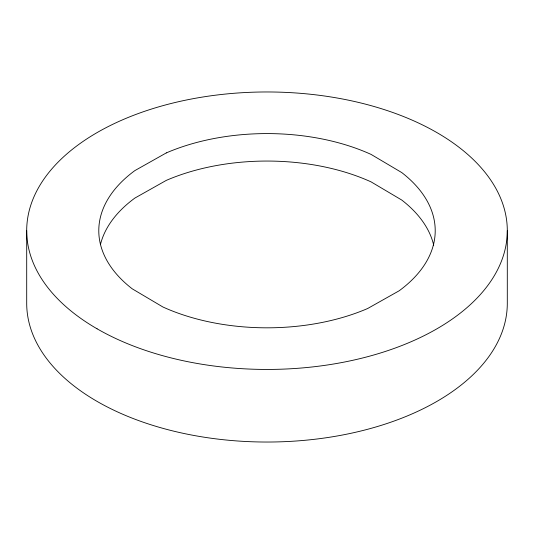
<?xml version="1.0" encoding="UTF-8"?>
<svg xmlns="http://www.w3.org/2000/svg" width="534" height="534" viewBox="0 0 534 534"><rect width="100%" height="100%" fill="white"/><g stroke="black" fill="none" stroke-linecap="round" stroke-linejoin="round"><path stroke-width="0.8" d="M507.3 230.701L507.3 303.299A240.3 138.733 0 0 1 267 442.032A240.3 138.733 0 0 1 26.7 303.299L26.7 230.701M100.525 244.265A168.21 97.115 0 0 1 134.868 198.074L166.314 180.372A168.21 97.115 0 0 1 371.097 181.887L401.748 200.043A168.21 97.115 0 0 1 433.708 245.213M166.314 152.904L134.868 170.6A168.21 97.115 0 0 0 132.252 288.834L162.903 306.99A168.21 97.115 0 0 0 367.686 308.498L399.132 290.803A168.21 97.115 0 0 0 401.748 172.569L371.097 154.419A168.21 97.115 0 0 0 166.314 152.904M97.081 328.804A240.3 138.733 0 0 0 499.11 266.613A240.3 138.733 0 0 0 204.809 96.694A240.3 138.733 0 0 0 97.081 328.804"/></g></svg>
